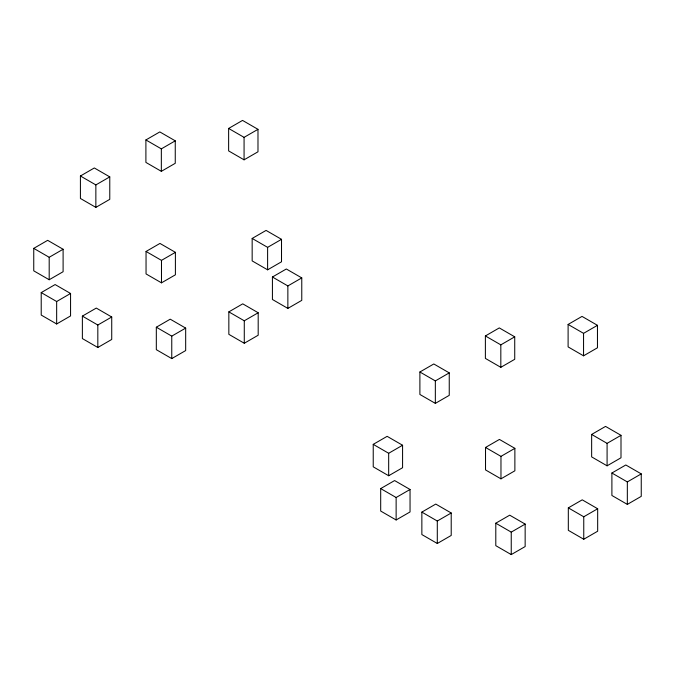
<?xml version="1.0" encoding="UTF-8"?>
<svg xmlns="http://www.w3.org/2000/svg" width="675" height="675" viewBox="0 0 675 675"><rect width="100%" height="100%" fill="white"/><g stroke="black" fill="none" stroke-linecap="round" stroke-linejoin="round"><path stroke-width="1.01" d="M80.418 175.998L94.323 167.965L109.772 176.884L109.772 199.344L95.858 207.377L80.418 198.467L80.418 175.998L95.858 184.916L109.772 176.884M145.901 139.944L159.815 131.92L175.255 140.83L175.255 163.299L161.342 171.332L145.901 162.413L145.901 139.944L161.342 148.863L175.255 140.83M228.631 128.444L242.536 120.412L257.985 129.33L257.985 151.791L244.072 159.823L228.631 150.905L228.631 128.444L244.072 137.354L257.985 129.33M33.75 248.366L47.663 240.334L63.104 249.252L63.104 271.721L49.191 279.745L33.75 270.835L33.75 248.366L49.191 257.285L63.104 249.252M41.217 292.596L55.122 284.563L70.563 293.482L70.563 315.942L56.658 323.975L41.217 315.065L41.217 292.596L56.658 301.514L70.563 293.482M146.045 251.463L159.958 243.43L175.399 252.34L175.399 274.809L161.485 282.842L146.045 273.923L146.045 251.463L161.485 260.373L175.399 252.34M82.375 316.111L96.289 308.078L111.729 316.997L111.729 339.457L97.824 347.49L82.375 338.572L82.375 316.111L97.824 325.021L111.729 316.997M252.163 238.444L266.077 230.411L281.517 239.33L281.517 261.79L267.612 269.823L252.163 260.904L252.163 238.444L267.612 247.354L281.517 239.33M156.322 327.215L170.227 319.182L185.676 328.101L185.676 350.561L171.762 358.594L156.322 349.675L156.322 327.215L171.762 336.125L185.676 328.101M272.422 277.012L286.327 268.988L301.767 277.898L301.767 300.367L287.862 308.399L272.422 299.481L272.422 277.012L287.862 285.93L301.767 277.898M228.842 311.875L242.747 303.843L258.188 312.753L258.188 335.222L244.282 343.254L228.842 334.336L228.842 311.875L244.282 320.785L258.188 312.753M419.892 371.993L433.806 363.968L449.246 372.878L449.246 395.348L435.341 403.372L419.892 394.462L419.892 371.993L435.341 380.911L449.246 372.878M485.384 335.948L499.289 327.915L514.73 336.825L514.73 359.294L500.825 367.327L485.384 358.408L485.384 335.948L500.825 344.858L514.73 336.825M568.105 324.439L582.019 316.406L597.459 325.325L597.459 347.785L583.554 355.818L568.105 346.899L568.105 324.439L583.554 333.349L597.459 325.325M373.233 444.361L387.138 436.337L402.578 445.247L402.578 467.716L388.673 475.748L373.233 466.83L373.233 444.361L388.673 453.279L402.578 445.247M380.692 488.59L394.605 480.566L410.046 489.476L410.046 511.945L396.132 519.969L380.692 511.059L380.692 488.59L396.132 497.509L410.046 489.476M485.528 447.458L499.432 439.425L514.873 448.343L514.873 470.804L500.968 478.837L485.528 469.918L485.528 447.458L500.968 456.368L514.873 448.343M421.858 512.106L435.763 504.073L451.212 512.992L451.212 535.452L437.299 543.485L421.858 534.566L421.858 512.106L437.299 521.024L451.212 512.992M591.646 434.438L605.551 426.406L621 435.324L621 457.785L607.087 465.818L591.646 456.899L591.646 434.438L607.087 443.357L621 435.324M495.796 523.209L509.709 515.177L525.15 524.095L525.15 546.556L511.245 554.588L495.796 545.67L495.796 523.209L511.245 532.128L525.15 524.095M611.896 473.015L625.809 464.982L641.25 473.892L641.25 496.361L627.337 504.394L611.896 495.475L611.896 473.015L627.337 481.925L641.25 473.892M568.316 507.87L582.23 499.837L597.67 508.756L597.67 531.217L583.757 539.249L568.316 530.331L568.316 507.87L583.757 516.78L597.67 508.756M627.337 481.925L627.337 504.394M607.087 443.357L607.087 465.818M583.757 516.78L583.757 539.249M583.554 333.349L583.554 355.818M511.245 532.128L511.245 554.588M500.968 456.368L500.968 478.837M500.825 344.858L500.825 367.327M437.299 521.024L437.299 543.485M435.341 380.911L435.341 403.372M396.132 497.509L396.132 519.969M388.673 453.279L388.673 475.748M287.862 285.93L287.862 308.399M267.612 247.354L267.612 269.823M244.282 320.785L244.282 343.254M244.072 137.354L244.072 159.823M171.762 336.125L171.762 358.594M161.485 260.373L161.485 282.842M161.342 148.863L161.342 171.332M97.824 325.021L97.824 347.49M95.858 184.916L95.858 207.377M56.658 301.514L56.658 323.975M49.191 257.285L49.191 279.745"/></g></svg>
